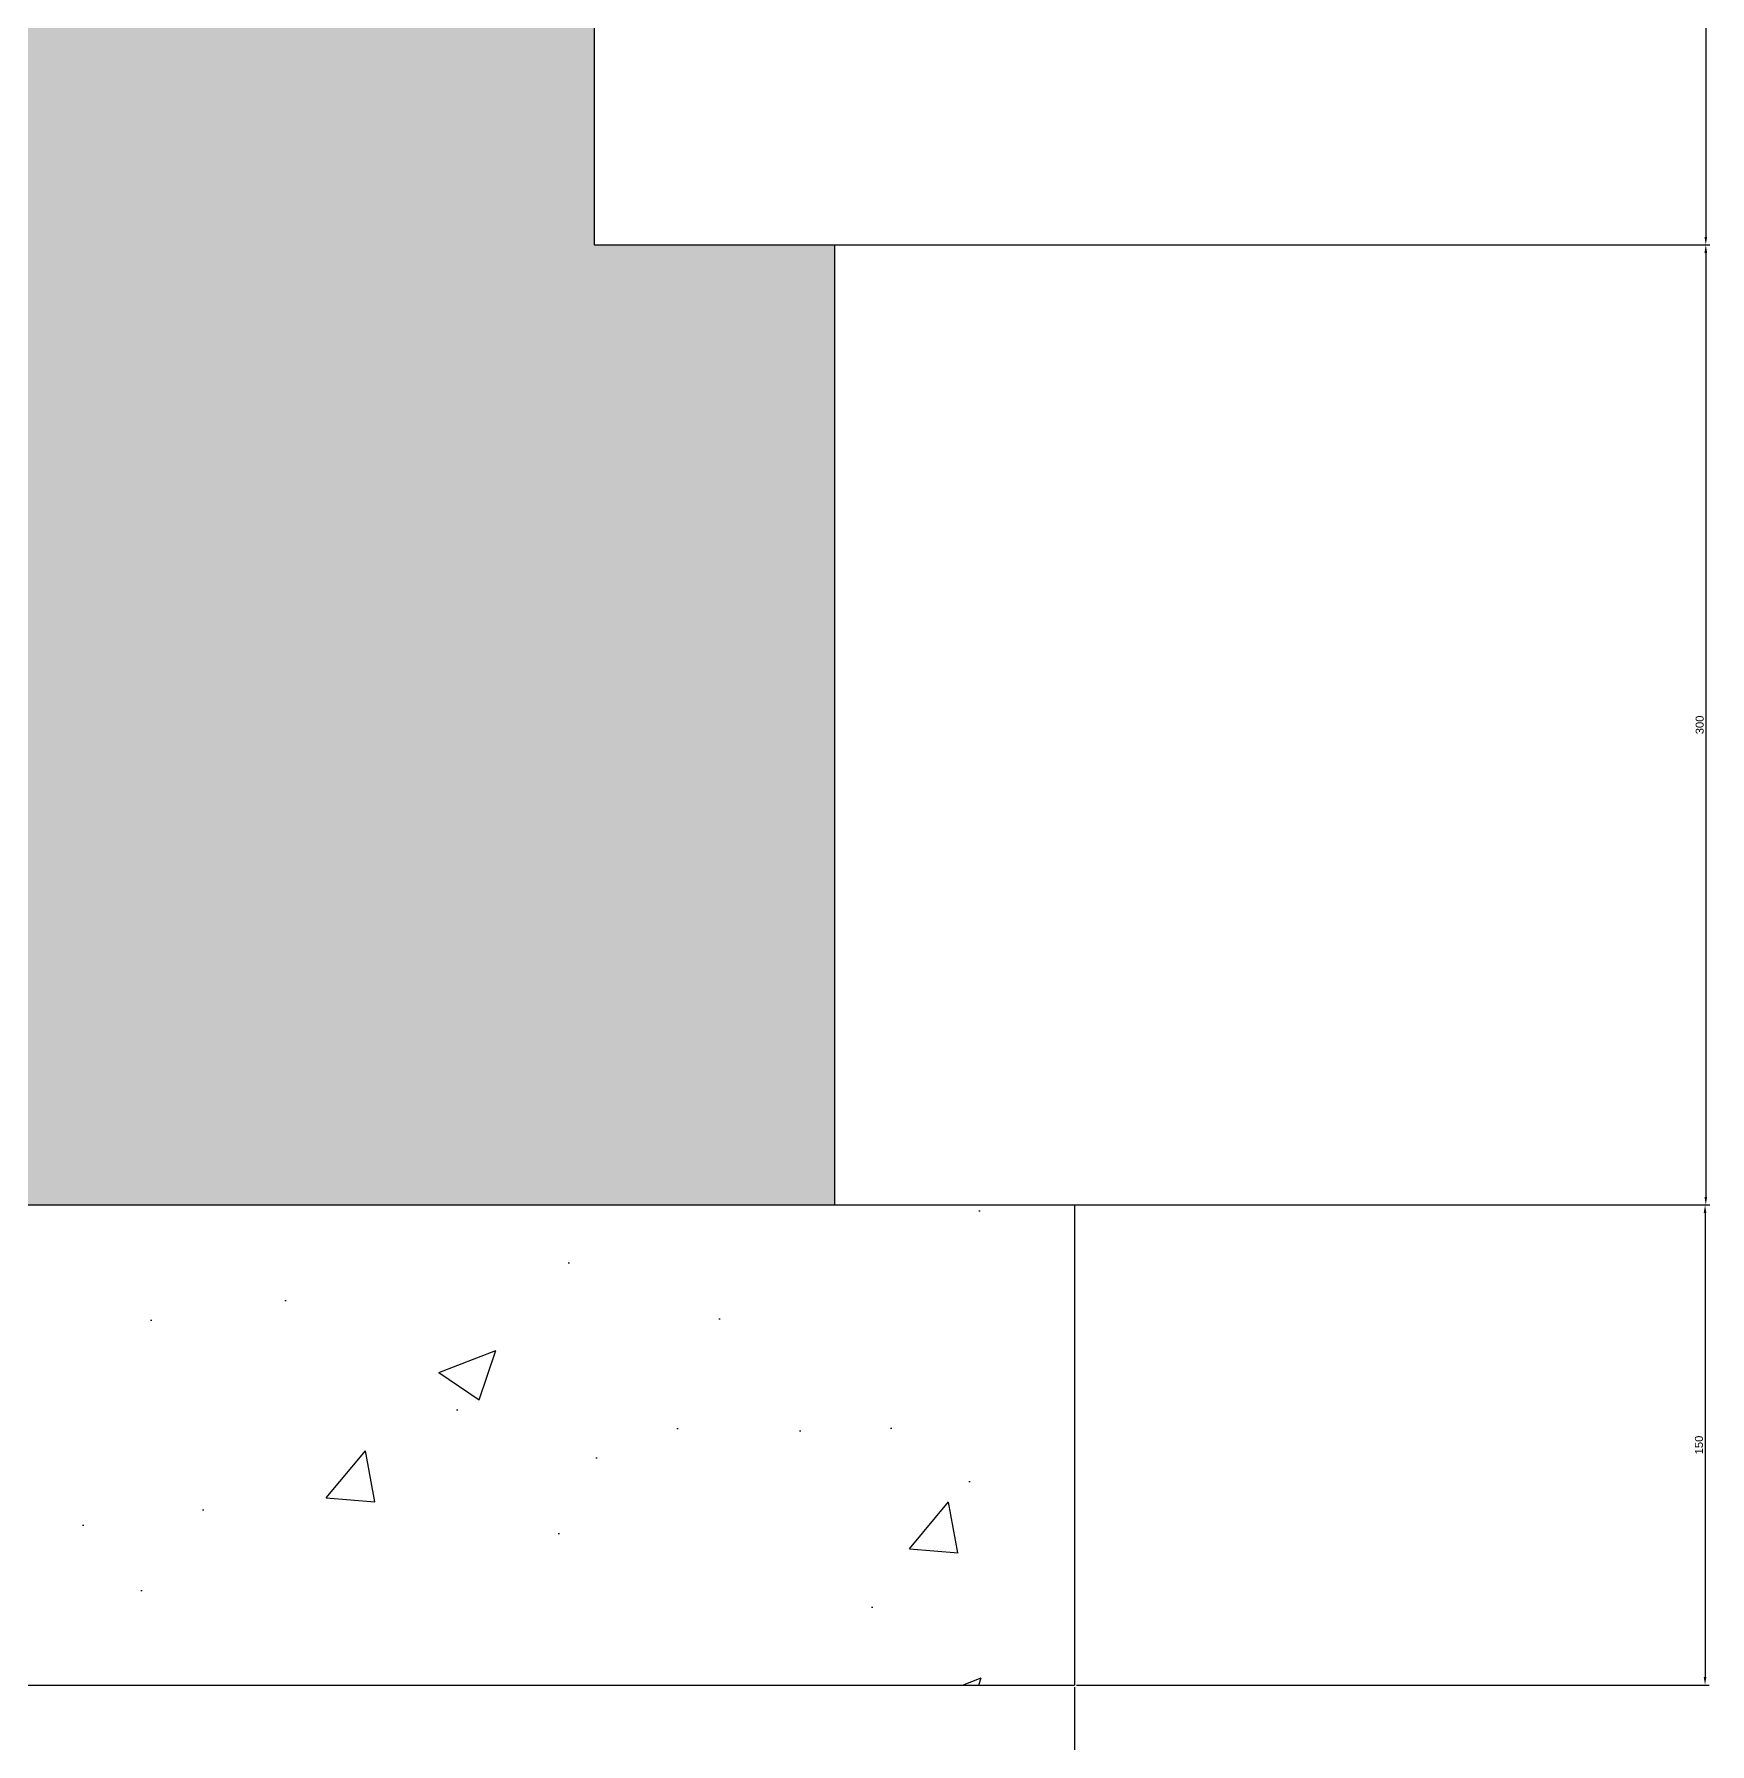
# Model space of a CAD drawing. Header units: millimetres. Extents: x 2352 to 3602, y 15 to 1851.
# Drawn here: x 2977 to 3500, y 783 to 1317 of the extents above; entities that cross this region are included whole.
import ezdxf

# ---------------------------------------------------------------- set-up
doc = ezdxf.new("R2010")
doc.units = ezdxf.units.MM
doc.styles.get("Standard").update_dxf_attribs({"font": 'arial.ttf'})
doc.dimstyles.new('ISO-25', dxfattribs={"dimtxt": 2.5, "dimasz": 2.5, "dimexe": 1.25, "dimexo": 0.625, "dimtad": 1, "dimtxsty": 'Standard', "dimcen": 2.5, "dimadec": 0, "dimazin": 0, "dimtfac": 1, "dimtmove": 0, "dimatfit": 3, "dimfxl": 0, "dimarcsym": 0})

# ---------------------------------------------------------------- blocks, each defined once
blk = doc.blocks.new('*D2')
at = {"color": 0, "lineweight": -2}
for p, q in [((3152.36, 1551.03), (3500.24, 1551.03)), ((3498.99, 1548.53), (3498.99, 1253.53)), ((3152.36, 1251.03), (3500.24, 1251.03))]:
    blk.add_line(p, q, dxfattribs=at)
at = {"color": 0}
for points in [[(3498.58, 1548.53), (3499.41, 1548.53), (3498.99, 1551.03)], [(3498.58, 1253.53), (3499.41, 1253.53), (3498.99, 1251.03)]]:
    blk.add_solid(points, dxfattribs=at)
at = {"layer": 'Defpoints', "color": 0}
for p in [(3151.74, 1551.03), (3151.74, 1251.03), (3498.99, 1251.03)]:
    blk.add_point(p, dxfattribs=at)
at = {"color": 0, "insert": (3497.09, 1401.03), "char_height": 2.5, "attachment_point": 5, "rotation": 90}
blk.add_mtext('300', dxfattribs=at)
blk = doc.blocks.new('*D3')
at = {"color": 0, "lineweight": -2}
for p, q in [((3227.36, 1251.03), (3500.24, 1251.03)), ((3498.99, 1248.53), (3498.99, 953.53)), ((3227.36, 951.03), (3500.24, 951.03))]:
    blk.add_line(p, q, dxfattribs=at)
at = {"color": 0}
for points in [[(3498.58, 1248.53), (3499.41, 1248.53), (3498.99, 1251.03)], [(3498.58, 953.53), (3499.41, 953.53), (3498.99, 951.03)]]:
    blk.add_solid(points, dxfattribs=at)
at = {"layer": 'Defpoints', "color": 0}
for p in [(3226.74, 1251.03), (3226.74, 951.03), (3498.99, 951.03)]:
    blk.add_point(p, dxfattribs=at)
at = {"color": 0, "insert": (3497.09, 1101.03), "char_height": 2.5, "attachment_point": 5, "rotation": 90}
blk.add_mtext('300', dxfattribs=at)
blk = doc.blocks.new('*D4')
at = {"color": 0, "lineweight": -2}
for p, q in [((3302.36, 951.03), (3500.01, 951.03)), ((3498.76, 948.53), (3498.76, 803.53)), ((3302.36, 801.03), (3500.01, 801.03))]:
    blk.add_line(p, q, dxfattribs=at)
at = {"color": 0}
for points in [[(3498.34, 948.53), (3499.18, 948.53), (3498.76, 951.03)], [(3498.34, 803.53), (3499.18, 803.53), (3498.76, 801.03)]]:
    blk.add_solid(points, dxfattribs=at)
at = {"layer": 'Defpoints', "color": 0}
for p in [(3301.74, 951.03), (3301.74, 801.03), (3498.76, 801.03)]:
    blk.add_point(p, dxfattribs=at)
at = {"color": 0, "insert": (3496.86, 876.03), "char_height": 2.5, "attachment_point": 5, "rotation": 90}
blk.add_mtext('150', dxfattribs=at)
blk = doc.blocks.new('*D5')
at = {"color": 0, "lineweight": -2}
for p, q in [((2651.74, 800.41), (2651.74, 14.76)), ((3301.74, 800.41), (3301.74, 14.76)), ((2654.24, 16.01), (3299.24, 16.01))]:
    blk.add_line(p, q, dxfattribs=at)
at = {"color": 0}
for points in [[(2654.24, 16.43), (2654.24, 15.59), (2651.74, 16.01)], [(3299.24, 16.43), (3299.24, 15.59), (3301.74, 16.01)]]:
    blk.add_solid(points, dxfattribs=at)
at = {"layer": 'Defpoints', "color": 0}
for p in [(2651.74, 801.03), (3301.74, 801.03), (3301.74, 16.01)]:
    blk.add_point(p, dxfattribs=at)
at = {"color": 0, "insert": (2976.74, 17.91), "char_height": 2.5, "attachment_point": 5}
blk.add_mtext('650', dxfattribs=at)

msp = doc.modelspace()

# ---------------------------------------------------------------- hatches: boundary and pattern name
h = msp.add_hatch()
h.set_pattern_fill('ANSI33', color=256)
h.paths.add_polyline_path([(3151.738, 1551.033), (3101.738, 1551.033), (3101.738, 1851.033), (2851.738, 1851.033), (2851.738, 1551.033), (2801.738, 1551.033), (2801.738, 1251.033), (2726.738, 1251.033), (2726.738, 951.033), (3226.738, 951.033), (3226.738, 1251.033), (3151.738, 1251.033)])
h = msp.add_hatch()
h.set_pattern_fill('AR-CONC', color=256)
h.paths.add_polyline_path([(3301.738, 951.033), (3226.738, 951.033), (2726.738, 951.033), (2651.738, 951.033), (2651.738, 801.033), (3301.738, 801.033)])

# ---------------------------------------------------------------- linework, layer by layer
for p, q in [((3151.738, 1551.033), (3151.738, 1251.033)), ((3151.738, 1251.033), (3226.738, 1251.033)), ((3226.738, 1251.033), (3226.738, 951.033)), ((2726.738, 951.033), (3226.738, 951.033)), ((3226.738, 951.033), (3301.738, 951.033)), ((3301.738, 951.033), (3301.738, 801.033)), ((2651.738, 801.033), (3301.738, 801.033))]:
    msp.add_line(p, q)

# ---------------------------------------------------------------- dimensions: what is measured, and where the dimension line sits
for base, p1, p2, picture, middle in [((3498.992, 1251.033), (3151.738, 1551.033), (3151.738, 1251.033), '*D2', (3497.09, 1401.033)), ((3498.992, 951.033), (3226.738, 1251.033), (3226.738, 951.033), '*D3', (3497.09, 1101.033)), ((3498.761, 801.033), (3301.738, 951.033), (3301.738, 801.033), '*D4', (3496.859, 876.033))]:
    dim = msp.add_linear_dim(base=base, p1=p1, p2=p2, angle=90, dimstyle='ISO-25')
    dim.commit()
    dim.dimension.update_dxf_attribs({"geometry": picture, "text_midpoint": middle})
dim = msp.add_linear_dim(base=(3301.738, 16.01), p1=(2651.738, 801.033), p2=(3301.738, 801.033), dimstyle='ISO-25')
dim.commit()
dim.dimension.update_dxf_attribs({"geometry": '*D5', "text_midpoint": (2976.738, 17.911)})

doc.saveas('drawing.dxf')
